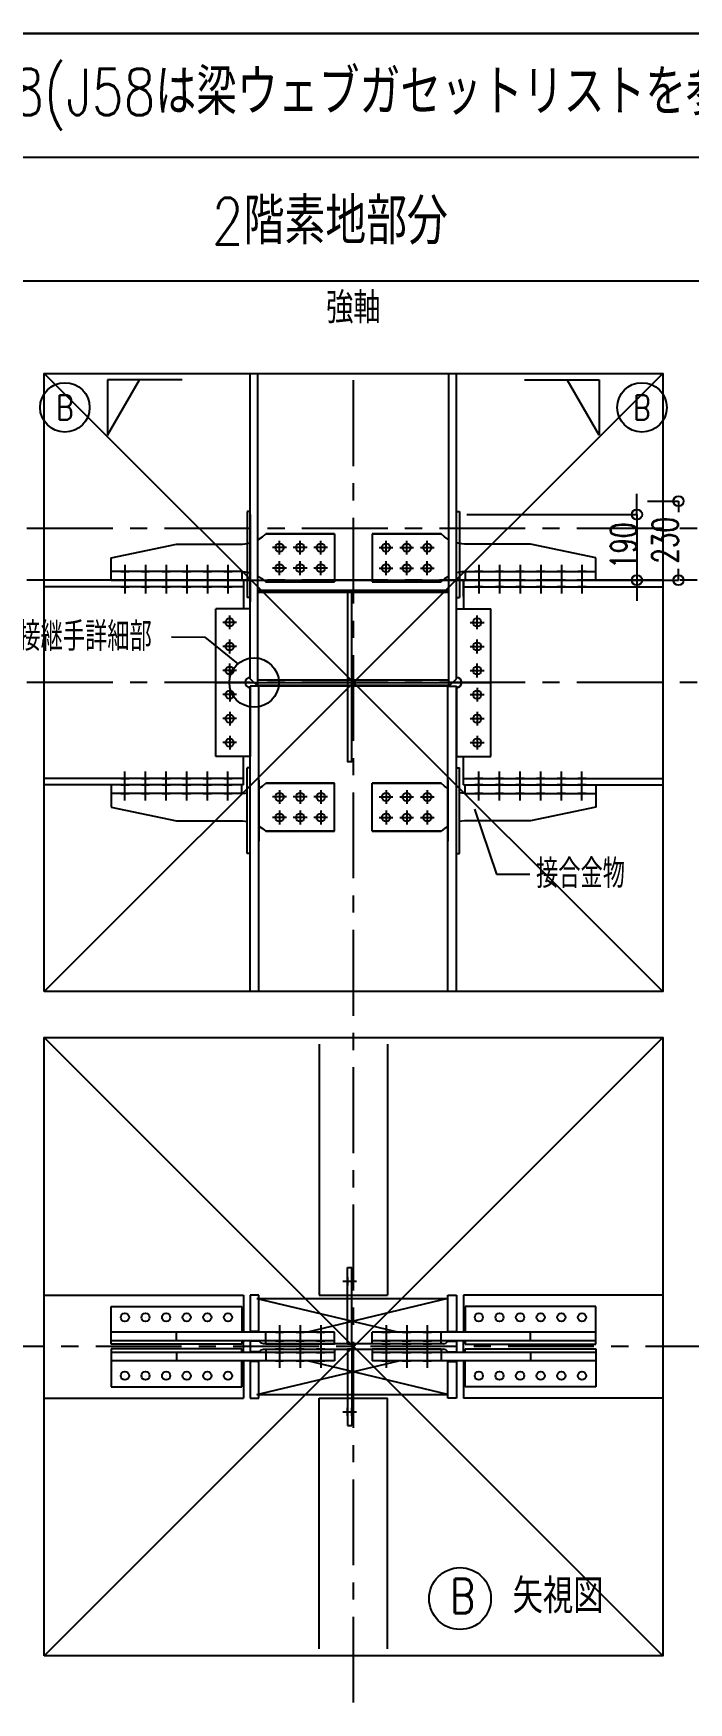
# Model space of a CAD drawing. Extents: x -668440 to 1010955, y -1678500 to 210463.
# Drawn here: x -495598 to -476533, y -763860 to -715260 of the extents above; entities that cross this region are included whole.
import ezdxf
from ezdxf.enums import TextEntityAlignment as Align

# ---------------------------------------------------------------- set-up
doc = ezdxf.new("R2010")
doc.units = 0
doc.header["$MEASUREMENT"] = 0
doc.linetypes.add('CENTER', pattern=[2, 1.25, -0.25, 0.25, -0.25])
doc.layers.get('0').update_dxf_attribs({"color": 3, "linetype": 'CONTINUOUS'})
doc.layers.get('Defpoints').update_dxf_attribs({"color": 251, "linetype": 'CONTINUOUS'})
doc.layers.add('00_ADDL', color=253, linetype='CONTINUOUS', plot=False)
for name, color, linetype in [('00_荒木修正', 4, 'CONTINUOUS'), ('00_詳細', 7, 'CONTINUOUS'), ('_1-1_L-CL', 3, 'CONTINUOUS'), ('_1-3_L-CS', 1, 'CONTINUOUS'), ('_5-6_GS-M', 6, 'CONTINUOUS'), ('BOLT', 4, 'CONTINUOUS'), ('詳細', 7, 'CONTINUOUS')]:
    doc.layers.add(name, color=color, linetype=linetype)
doc.styles.add('S000', font='simplex.shx', dxfattribs={"width": 0.7, "bigfont": 'extfont2.shx'})
doc.styles.add('S020', font='simplex.shx', dxfattribs={"width": 0.8, "height": 100, "bigfont": 'extfont2.shx'})
doc.styles.add('S030', font='simplex.shx', dxfattribs={"width": 0.8, "bigfont": 'extfont2.shx'})
doc.dimstyles.new('S300', dxfattribs={"dimscale": 300, "dimtxt": 2.5, "dimasz": 1, "dimexe": 0, "dimexo": 1, "dimgap": 0.5, "dimtad": 1, "dimdec": 0, "dimzin": 0, "dimdsep": 46, "dimtxsty": 'S000', "dimblk": 'ORIGIN', "dimcen": 1, "dimclrd": 256, "dimclre": 256, "dimclrt": 6, "dimadec": 0, "dimazin": 0, "dimtfac": 1, "dimtdec": 0, "dimtix": 1, "dimtmove": 2, "dimatfit": 3, "dimldrblk": 'OPEN30', "dimfxl": 1, "dimtolj": 1, "dimtzin": 0, "dimlwd": -1, "dimlwe": -1, "dimarcsym": 0})

# ---------------------------------------------------------------- blocks, each defined once
blk = doc.blocks.new('_ORIGIN')
at = {"color": 0, "linetype": 'ByBlock', "lineweight": -2}
blk.add_line((0, 0), (-1, 0), dxfattribs=at)
blk.add_circle((0, 0), 0.5, dxfattribs=at)
blk = doc.blocks.new('*D10591')
at = {"layer": '_1-3_L-CS'}
for p, q in [((-214873.5, -377521.7), (-214873.5, -377491.7)), ((-215368.5, -377551.7), (-214873.5, -377551.7)), ((-214873.5, -377551.7), (-214873.5, -377742.7)), ((-214963.5, -377742.7), (-214873.5, -377742.7)), ((-214873.5, -377772.7), (-214873.5, -377802.7))]:
    blk.add_line(p, q, dxfattribs=at)
at = {"layer": 'Defpoints', "color": 0}
for p in [(-215398.5, -377551.7), (-214993.5, -377742.7), (-214873.5, -377742.7)]:
    blk.add_point(p, dxfattribs=at)
at = {"layer": '_1-3_L-CS', "linetype": 'ByBlock', "xscale": 30, "yscale": 30, "zscale": 30}
for p, rotation in [((-214873.5, -377551.7), 270), ((-214873.5, -377742.7), 90)]:
    blk.add_blockref('_ORIGIN', p, dxfattribs=dict(at, rotation=rotation))
at = {"layer": '_1-3_L-CS', "color": 6, "insert": (-214912.6, -377642.5), "char_height": 75, "attachment_point": 5, "rotation": 90, "style": 'S000'}
blk.add_mtext('\\A1;190', dxfattribs=at)
blk = doc.blocks.new('_Open30')
at = {"color": 0, "linetype": 'ByBlock', "lineweight": -2}
for p, q in [((-1, 0.27), (0, 0)), ((0, 0), (-1, -0.27)), ((0, 0), (-1, 0))]:
    blk.add_line(p, q, dxfattribs=at)
blk = doc.blocks.new('*D10592')
at = {"layer": '_1-3_L-CS'}
for p, q in [((-214842.7, -377512.7), (-214752.7, -377512.7)), ((-214752.7, -377542.7), (-214752.7, -377544.3)), ((-214752.7, -377712.7), (-214752.7, -377709.3)), ((-214842.7, -377742.7), (-214752.7, -377742.7))]:
    blk.add_line(p, q, dxfattribs=at)
at = {"layer": 'Defpoints', "color": 0}
for p in [(-214872.7, -377512.7), (-214872.7, -377742.7), (-214752.7, -377742.7)]:
    blk.add_point(p, dxfattribs=at)
at = {"layer": '_1-3_L-CS', "linetype": 'ByBlock', "xscale": 30, "yscale": 30, "zscale": 30}
for p, rotation in [((-214752.7, -377512.7), 90), ((-214752.7, -377742.7), 270)]:
    blk.add_blockref('_ORIGIN', p, dxfattribs=dict(at, rotation=rotation))
at = {"layer": '_1-3_L-CS', "color": 6, "insert": (-214791.4, -377626.8), "char_height": 75, "attachment_point": 5, "rotation": 90, "style": 'S000'}
blk.add_mtext('\\A1;230', dxfattribs=at)
blk = doc.blocks.new('剛接合部C1Y')
blk.add_line((-212655.39301, -376150.73644), (-218741.54476, -376150.73644))
at = {"layer": '00_ADDL'}
for p, q in [((-216598.46888, -377140.73644), (-214798.46888, -378940.73644)), ((-214798.46888, -377140.73644), (-216598.46888, -378940.73644)), ((-216098.46888, -378040.73644), (-215298.46888, -378040.73644)), ((-216598.46888, -379074.06977), (-214798.46888, -380874.06977)), ((-214798.46888, -379074.06977), (-216598.46888, -380874.06977)), ((-216598.46888, -379074.06986), (-214798.46888, -380874.06986)), ((-214798.46888, -379074.06986), (-216598.46888, -380874.06986))]:
    blk.add_line(p, q, dxfattribs=at)
for points in [[(-216598.46888, -378940.73644), (-216598.46888, -377140.73644), (-214798.46888, -377140.73644), (-214798.46888, -378940.73644)], [(-216598.46888, -380874.06977), (-216598.46888, -379074.06977), (-214798.46888, -379074.06977), (-214798.46888, -380874.06977)], [(-216598.46888, -380874.06986), (-216598.46888, -379074.06986), (-214798.46888, -379074.06986), (-214798.46888, -380874.06986)]]:
    blk.add_lwpolyline(points, close=True, dxfattribs=at)
at = {"layer": '00_荒木修正'}
for p, q in [((-215978.46888, -378049.73644), (-215998.46888, -378029.73644)), ((-215973.46888, -378051.73644), (-215998.46888, -378051.73644)), ((-215978.46888, -378049.73644), (-215976.46888, -378049.73644)), ((-215420.46888, -378033.73644), (-215976.46888, -378033.73644)), ((-215420.46888, -378049.73644), (-215976.46888, -378049.73644)), ((-215423.46888, -378051.73644), (-215973.46888, -378051.73644)), ((-215423.46888, -378051.73644), (-215398.46888, -378051.73644)), ((-215418.46888, -378049.73644), (-215420.46888, -378049.73644)), ((-215418.46888, -378049.73644), (-215398.46888, -378029.73644))]:
    blk.add_line(p, q, dxfattribs=at)
for centre, start, end in [((-215998.46888, -378040.73644), 90, 270), ((-215398.46888, -378040.73644), 270, 90)]:
    blk.add_arc(centre, 15, start, end, dxfattribs=at)
at = {"layer": '00_詳細'}
for p, q in [((-216098.46888, -378255.73644), (-216098.46888, -377825.73644)), ((-215998.46888, -377825.73644), (-216098.46888, -377825.73644)), ((-215398.46888, -377825.73644), (-215298.46888, -377825.73644)), ((-215298.46888, -378255.73644), (-215298.46888, -377825.73644)), ((-215998.46888, -378051.73644), (-215998.46888, -378255.73644)), ((-215398.46888, -378051.73644), (-215398.46888, -378255.73644)), ((-215998.46888, -378255.73644), (-216098.46888, -378255.73644)), ((-215398.46888, -378255.73644), (-215298.46888, -378255.73644))]:
    blk.add_line(p, q, dxfattribs=at)
for centre in [(-216058.46888, -377865.73644), (-215338.46888, -377865.73644), (-216058.46888, -377935.73644), (-215338.46888, -377935.73644), (-216058.46888, -378005.73644), (-215338.46888, -378005.73644), (-216058.46888, -378075.73644), (-215338.46888, -378075.73644), (-216058.46888, -378145.73644), (-215338.46888, -378145.73644), (-216058.46888, -378215.73644), (-215338.46888, -378215.73644)]:
    blk.add_circle(centre, 12, dxfattribs=at)
at = {"layer": '_1-1_L-CL'}
for p, q in [((-218741.54476, -376510.73644), (-212655.39301, -376510.73644)), ((-218741.54476, -376870.73644), (-212655.39301, -376870.73644)), ((-215893.46888, -377647.73644, -20), (-215933.46888, -377647.73644, -20)), ((-215913.46888, -377667.73644, -20), (-215913.46888, -377627.73644, -20)), ((-215913.46888, -377647.73644, 20), (-215913.46888, -377647.73644, -60)), ((-215833.46888, -377647.73644, -20), (-215873.46888, -377647.73644, -20)), ((-215853.46888, -377667.73644, -20), (-215853.46888, -377627.73644, -20)), ((-215853.46888, -377647.73644, 20), (-215853.46888, -377647.73644, -60)), ((-215773.46888, -377647.73644, -20), (-215813.46888, -377647.73644, -20)), ((-215793.46888, -377667.73644, -20), (-215793.46888, -377627.73644, -20)), ((-215793.46888, -377647.73644, 20), (-215793.46888, -377647.73644, -60)), ((-215623.46888, -377647.73644, -20), (-215583.46888, -377647.73644, -20)), ((-215603.46888, -377667.73644, -20), (-215603.46888, -377627.73644, -20)), ((-215603.46888, -377647.73644, 20), (-215603.46888, -377647.73644, -60)), ((-215563.46888, -377647.73644, -20), (-215523.46888, -377647.73644, -20)), ((-215543.46888, -377667.73644, -20), (-215543.46888, -377627.73644, -20)), ((-215543.46888, -377647.73644, 20), (-215543.46888, -377647.73644, -60)), ((-215503.46888, -377647.73644, -20), (-215463.46888, -377647.73644, -20)), ((-215483.46888, -377667.73644, -20), (-215483.46888, -377627.73644, -20)), ((-215483.46888, -377647.73644, 20), (-215483.46888, -377647.73644, -60)), ((-216363.46888, -377697.73644), (-216363.46888, -377781.73644)), ((-216303.46888, -377697.73644), (-216303.46888, -377781.73644)), ((-216243.46888, -377697.73644), (-216243.46888, -377781.73644)), ((-216183.46888, -377697.73644), (-216183.46888, -377781.73644)), ((-216123.46888, -377697.73644), (-216123.46888, -377781.73644)), ((-216063.46888, -377697.73644), (-216063.46888, -377781.73644)), ((-215893.46888, -377707.73644, -20), (-215933.46888, -377707.73644, -20)), ((-215913.46888, -377727.73644, -20), (-215913.46888, -377687.73644, -20)), ((-215913.46888, -377707.73644, 20), (-215913.46888, -377707.73644, -60)), ((-215833.46888, -377707.73644, -20), (-215873.46888, -377707.73644, -20)), ((-215853.46888, -377727.73644, -20), (-215853.46888, -377687.73644, -20)), ((-215853.46888, -377707.73644, 20), (-215853.46888, -377707.73644, -60)), ((-215773.46888, -377707.73644, -20), (-215813.46888, -377707.73644, -20)), ((-215793.46888, -377727.73644, -20), (-215793.46888, -377687.73644, -20)), ((-215793.46888, -377707.73644, 20), (-215793.46888, -377707.73644, -60)), ((-215623.46888, -377707.73644, -20), (-215583.46888, -377707.73644, -20)), ((-215603.46888, -377727.73644, -20), (-215603.46888, -377687.73644, -20)), ((-215603.46888, -377707.73644, 20), (-215603.46888, -377707.73644, -60)), ((-215563.46888, -377707.73644, -20), (-215523.46888, -377707.73644, -20)), ((-215543.46888, -377727.73644, -20), (-215543.46888, -377687.73644, -20)), ((-215543.46888, -377707.73644, 20), (-215543.46888, -377707.73644, -60)), ((-215503.46888, -377707.73644, -20), (-215463.46888, -377707.73644, -20)), ((-215483.46888, -377727.73644, -20), (-215483.46888, -377687.73644, -20)), ((-215483.46888, -377707.73644, 20), (-215483.46888, -377707.73644, -60)), ((-215333.46888, -377697.73644), (-215333.46888, -377781.73644)), ((-215273.46888, -377697.73644), (-215273.46888, -377781.73644)), ((-215213.46888, -377697.73644), (-215213.46888, -377781.73644)), ((-215153.46888, -377697.73644), (-215153.46888, -377781.73644)), ((-215093.46888, -377697.73644), (-215093.46888, -377781.73644)), ((-215033.46888, -377697.73644), (-215033.46888, -377781.73644)), ((-216363.46888, -378383.73644), (-216363.46888, -378299.73644)), ((-216303.46888, -378383.73644), (-216303.46888, -378299.73644)), ((-216243.46888, -378383.73644), (-216243.46888, -378299.73644)), ((-216183.46888, -378383.73644), (-216183.46888, -378299.73644)), ((-216123.46888, -378383.73644), (-216123.46888, -378299.73644)), ((-216063.46888, -378383.73644), (-216063.46888, -378299.73644)), ((-215333.46888, -378383.73644), (-215333.46888, -378299.73644)), ((-215273.46888, -378383.73644), (-215273.46888, -378299.73644)), ((-215213.46888, -378383.73644), (-215213.46888, -378299.73644)), ((-215153.46888, -378383.73644), (-215153.46888, -378299.73644)), ((-215093.46888, -378383.73644), (-215093.46888, -378299.73644)), ((-215033.46888, -378383.73644), (-215033.46888, -378299.73644)), ((-215893.46888, -378373.73644, -20), (-215933.46888, -378373.73644, -20)), ((-215913.46888, -378353.73644, -20), (-215913.46888, -378393.73644, -20)), ((-215913.46888, -378373.73644, 20), (-215913.46888, -378373.73644, -60)), ((-215833.46888, -378373.73644, -20), (-215873.46888, -378373.73644, -20)), ((-215853.46888, -378353.73644, -20), (-215853.46888, -378393.73644, -20)), ((-215853.46888, -378373.73644, 20), (-215853.46888, -378373.73644, -60)), ((-215773.46888, -378373.73644, -20), (-215813.46888, -378373.73644, -20)), ((-215793.46888, -378353.73644, -20), (-215793.46888, -378393.73644, -20)), ((-215793.46888, -378373.73644, 20), (-215793.46888, -378373.73644, -60)), ((-215623.46888, -378373.73644, -20), (-215583.46888, -378373.73644, -20)), ((-215603.46888, -378353.73644, -20), (-215603.46888, -378393.73644, -20)), ((-215603.46888, -378373.73644, 20), (-215603.46888, -378373.73644, -60)), ((-215563.46888, -378373.73644, -20), (-215523.46888, -378373.73644, -20)), ((-215543.46888, -378353.73644, -20), (-215543.46888, -378393.73644, -20)), ((-215543.46888, -378373.73644, 20), (-215543.46888, -378373.73644, -60)), ((-215503.46888, -378373.73644, -20), (-215463.46888, -378373.73644, -20)), ((-215483.46888, -378353.73644, -20), (-215483.46888, -378393.73644, -20)), ((-215483.46888, -378373.73644, 20), (-215483.46888, -378373.73644, -60)), ((-215893.46888, -378433.73644, -20), (-215933.46888, -378433.73644, -20)), ((-215913.46888, -378413.73644, -20), (-215913.46888, -378453.73644, -20)), ((-215913.46888, -378433.73644, 20), (-215913.46888, -378433.73644, -60)), ((-215833.46888, -378433.73644, -20), (-215873.46888, -378433.73644, -20)), ((-215853.46888, -378413.73644, -20), (-215853.46888, -378453.73644, -20)), ((-215853.46888, -378433.73644, 20), (-215853.46888, -378433.73644, -60)), ((-215773.46888, -378433.73644, -20), (-215813.46888, -378433.73644, -20)), ((-215793.46888, -378413.73644, -20), (-215793.46888, -378453.73644, -20)), ((-215793.46888, -378433.73644, 20), (-215793.46888, -378433.73644, -60)), ((-215623.46888, -378433.73644, -20), (-215583.46888, -378433.73644, -20)), ((-215603.46888, -378413.73644, -20), (-215603.46888, -378453.73644, -20)), ((-215603.46888, -378433.73644, 20), (-215603.46888, -378433.73644, -60)), ((-215563.46888, -378433.73644, -20), (-215523.46888, -378433.73644, -20)), ((-215543.46888, -378413.73644, -20), (-215543.46888, -378453.73644, -20)), ((-215543.46888, -378433.73644, 20), (-215543.46888, -378433.73644, -60)), ((-215503.46888, -378433.73644, -20), (-215463.46888, -378433.73644, -20)), ((-215483.46888, -378413.73644, -20), (-215483.46888, -378453.73644, -20)), ((-215483.46888, -378433.73644, 20), (-215483.46888, -378433.73644, -60)), ((-215729.46888, -379784.06977, -40), (-215689.46888, -379784.06977, -40)), ((-216363.46888, -379889.06977, -20), (-216363.46888, -379889.06977, 20)), ((-216303.46888, -379889.06977, -20), (-216303.46888, -379889.06977, 20)), ((-216243.46888, -379889.06977, -20), (-216243.46888, -379889.06977, 20)), ((-216183.46888, -379889.06977, -20), (-216183.46888, -379889.06977, 20)), ((-216123.46888, -379889.06977, -20), (-216123.46888, -379889.06977, 20)), ((-216063.46888, -379889.06977, -20), (-216063.46888, -379889.06977, 20)), ((-215333.46888, -379889.06977, -20), (-215333.46888, -379889.06977, 20)), ((-215273.46888, -379889.06977, -20), (-215273.46888, -379889.06977, 20)), ((-215213.46888, -379889.06977, -20), (-215213.46888, -379889.06977, 20)), ((-215153.46888, -379889.06977, -20), (-215153.46888, -379889.06977, 20)), ((-215093.46888, -379889.06977, -20), (-215093.46888, -379889.06977, 20)), ((-215033.46888, -379889.06977, -20), (-215033.46888, -379889.06977, 20)), ((-215913.46888, -379912.06977), (-215913.46888, -380036.06977)), ((-215853.46888, -379912.06977), (-215853.46888, -380036.06977)), ((-215793.46888, -379912.06977), (-215793.46888, -380036.06977)), ((-215603.46888, -379912.06977), (-215603.46888, -380036.06977)), ((-215543.46888, -379912.06977), (-215543.46888, -380036.06977)), ((-215483.46888, -379912.06977), (-215483.46888, -380036.06977)), ((-216363.46888, -380059.06977, -20), (-216363.46888, -380059.06977, 20)), ((-216303.46888, -380059.06977, -20), (-216303.46888, -380059.06977, 20)), ((-216243.46888, -380059.06977, -20), (-216243.46888, -380059.06977, 20)), ((-216183.46888, -380059.06977, -20), (-216183.46888, -380059.06977, 20)), ((-216123.46888, -380059.06977, -20), (-216123.46888, -380059.06977, 20)), ((-216063.46888, -380059.06977, -20), (-216063.46888, -380059.06977, 20)), ((-215333.46888, -380059.06977, -20), (-215333.46888, -380059.06977, 20)), ((-215273.46888, -380059.06977, -20), (-215273.46888, -380059.06977, 20)), ((-215213.46888, -380059.06977, -20), (-215213.46888, -380059.06977, 20)), ((-215153.46888, -380059.06977, -20), (-215153.46888, -380059.06977, 20)), ((-215093.46888, -380059.06977, -20), (-215093.46888, -380059.06977, 20)), ((-215033.46888, -380059.06977, -20), (-215033.46888, -380059.06977, 20)), ((-215729.46888, -380164.06977, -40), (-215689.46888, -380164.06977, -40))]:
    blk.add_line(p, q, dxfattribs=at)
at = {"layer": '_1-1_L-CL', "linetype": 'CENTER', "ltscale": 200}
for p, q in [((-215698.46888, -381010.73644), (-215698.46888, -377140.73644)), ((-212798.46888, -377592.73644), (-218598.46888, -377592.73644)), ((-212798.46888, -377742.73644), (-218598.46888, -377742.73644)), ((-212798.46888, -378040.73644), (-218598.46888, -378040.73644)), ((-214598.46888, -379974.06977), (-218598.46888, -379974.06977))]:
    blk.add_line(p, q, dxfattribs=at)
at = {"layer": '_1-1_L-CL', "ltscale": 0.5}
for p, q in [((-215715.46888, -379744.06977), (-215703.46888, -379744.06977)), ((-215715.46888, -379966.06977), (-215715.46888, -379744.06977)), ((-215703.46888, -379966.06977), (-215703.46888, -379744.06977)), ((-215703.46888, -379807.92609), (-215703.46888, -379800.24225)), ((-215715.46888, -379982.06977), (-215715.46888, -380204.06977)), ((-215703.46888, -379982.06977), (-215703.46888, -380204.06977)), ((-215703.46888, -380140.21345), (-215703.46888, -380147.89729)), ((-215715.46888, -380204.06977), (-215703.46888, -380204.06977))]:
    blk.add_line(p, q, dxfattribs=at)
at = {"layer": '_1-1_L-CL', "ltscale": 0.2, "transparency": 33554661}
for p, q in [((-215979.46888, -379834.06977), (-215566.05194, -379932.06977)), ((-215423.46888, -379834.06977), (-215832.37171, -379932.06977)), ((-215979.46888, -380114.06977), (-215566.05194, -380016.06977)), ((-215423.46888, -380114.06977), (-215832.37171, -380016.06977))]:
    blk.add_line(p, q, dxfattribs=at)
at = {"layer": '_1-1_L-CL', "linetype": 'Continuous', "ltscale": 0.5}
for p, q in [((-215715.46888, -379966.07088), (-215703.46888, -379966.07088)), ((-215703.46888, -379982.06924), (-215715.46888, -379982.06924))]:
    blk.add_line(p, q, dxfattribs=at)
at = {"layer": '_1-1_L-CL', "ltscale": 0.5, "extrusion": (1, -1.96005e-15, 0)}
for centre in [(-379784.06977, 0, -215715.46888), (-379784.06977, 0, -215703.46888)]:
    blk.add_circle(centre, 12, dxfattribs=at)
at = {"layer": '_1-1_L-CL', "ltscale": 0.5, "extrusion": (1, 1.96005e-15, 0)}
for centre in [(-380164.06977, 0, -215715.46888), (-380164.06977, 0, -215703.46888)]:
    blk.add_circle(centre, 12, dxfattribs=at)
at = {"layer": '_1-3_L-CS'}
for p, q in [((-216196.65034, -377159.16955), (-216413.7855, -377159.16955)), ((-216413.7855, -377159.16955), (-216413.7855, -377320.23932)), ((-216413.7855, -377320.23932), (-216320.79182, -377159.16955)), ((-215200.28742, -377159.16955), (-214983.15227, -377159.16955)), ((-214983.15227, -377320.23932), (-215076.14594, -377159.16955)), ((-214983.15227, -377159.16955), (-214983.15227, -377320.23932)), ((-216228.185, -377907.96803), (-216130.89213, -377908.27368)), ((-216130.89213, -377908.27368), (-216034.80894, -377986.48776)), ((-215346.17677, -378409.64522), (-215282.38927, -378598.39408)), ((-215282.38927, -378598.39408), (-215185.0964, -378598.69973))]:
    blk.add_line(p, q, dxfattribs=at)
at = {"layer": '_1-3_L-CS', "ltscale": 10}
for centre, radius in [((-216538.02628, -377239.70444), 72), ((-214858.91149, -377239.70444), 72), ((-215987.46888, -378040.73644), 72), ((-215388.17729, -380707.71531), 90)]:
    blk.add_circle(centre, radius, dxfattribs=at)
at = {"layer": '_5-6_GS-M'}
for p, q in [((-215423.46888, -377772.73644), (-215973.46888, -377772.73644)), ((-215423.46888, -377778.73644), (-215973.46888, -377778.73644))]:
    blk.add_line(p, q, dxfattribs=at)
at = {"layer": '_5-6_GS-M', "transparency": 33554661}
blk.add_lwpolyline([(-215715.46888, -377778.73644), (-215715.46888, -378270.73644), (-215703.46888, -378270.73644), (-215703.46888, -377778.73644)], dxfattribs=at)
at = {"layer": 'BOLT'}
for p, q in [((-216058.46888, -377885.73644, -20), (-216058.46888, -377845.73644, -20)), ((-215338.46888, -377885.73644, -20), (-215338.46888, -377845.73644, -20)), ((-216038.46888, -377865.73644, -20), (-216078.46888, -377865.73644, -20)), ((-216058.46888, -377865.73644, 20), (-216058.46888, -377865.73644, -60)), ((-215358.46888, -377865.73644, -20), (-215318.46888, -377865.73644, -20)), ((-215338.46888, -377865.73644, 20), (-215338.46888, -377865.73644, -60)), ((-216038.46888, -377935.73644, -20), (-216078.46888, -377935.73644, -20)), ((-216058.46888, -377955.73644, -20), (-216058.46888, -377915.73644, -20)), ((-216058.46888, -377935.73644, 20), (-216058.46888, -377935.73644, -60)), ((-215358.46888, -377935.73644, -20), (-215318.46888, -377935.73644, -20)), ((-215338.46888, -377955.73644, -20), (-215338.46888, -377915.73644, -20)), ((-215338.46888, -377935.73644, 20), (-215338.46888, -377935.73644, -60)), ((-216038.46888, -378005.73644), (-216078.46888, -378005.73644)), ((-216058.46888, -378025.73644), (-216058.46888, -377985.73644)), ((-216058.46888, -378005.73644, 40), (-216058.46888, -378005.73644, -40)), ((-215358.46888, -378005.73644), (-215318.46888, -378005.73644)), ((-215338.46888, -378025.73644), (-215338.46888, -377985.73644)), ((-215338.46888, -378005.73644, 40), (-215338.46888, -378005.73644, -40)), ((-216058.46888, -378055.73644), (-216058.46888, -378095.73644)), ((-215338.46888, -378055.73644), (-215338.46888, -378095.73644)), ((-216038.46888, -378075.73644), (-216078.46888, -378075.73644)), ((-216058.46888, -378075.73644, 40), (-216058.46888, -378075.73644, -40)), ((-215358.46888, -378075.73644), (-215318.46888, -378075.73644)), ((-215338.46888, -378075.73644, 40), (-215338.46888, -378075.73644, -40)), ((-216038.46888, -378145.73644, -20), (-216078.46888, -378145.73644, -20)), ((-216058.46888, -378125.73644, -20), (-216058.46888, -378165.73644, -20)), ((-216058.46888, -378145.73644, 20), (-216058.46888, -378145.73644, -60)), ((-215358.46888, -378145.73644, -20), (-215318.46888, -378145.73644, -20)), ((-215338.46888, -378125.73644, -20), (-215338.46888, -378165.73644, -20)), ((-215338.46888, -378145.73644, 20), (-215338.46888, -378145.73644, -60)), ((-216058.46888, -378195.73644, -20), (-216058.46888, -378235.73644, -20)), ((-215338.46888, -378195.73644, -20), (-215338.46888, -378235.73644, -20)), ((-216038.46888, -378215.73644, -20), (-216078.46888, -378215.73644, -20)), ((-216058.46888, -378215.73644, 20), (-216058.46888, -378215.73644, -60)), ((-215358.46888, -378215.73644, -20), (-215318.46888, -378215.73644, -20)), ((-215338.46888, -378215.73644, 20), (-215338.46888, -378215.73644, -60))]:
    blk.add_line(p, q, dxfattribs=at)
at = {"layer": 'Defpoints'}
blk.add_line((-233913.84825, -376150.73644), (-194214.20716, -376150.73644), dxfattribs=at)
at = {"layer": '詳細'}
for p, q in [((-215998.46888, -378029.73644), (-215998.46888, -377140.73644)), ((-215976.46888, -378049.73644), (-215976.46888, -377140.73644)), ((-215420.46888, -378049.73644), (-215420.46888, -377140.73644)), ((-215398.46888, -378029.73644), (-215398.46888, -377140.73644)), ((-215998.46888, -377542.73644), (-216007.46888, -377542.73644)), ((-216007.46888, -377542.73644), (-216007.46888, -377792.73644)), ((-215998.46888, -377551.73644), (-215998.46888, -377805.73644)), ((-215398.46888, -377542.73644), (-215389.46888, -377542.73644)), ((-215398.46888, -377717.73644), (-215398.46888, -377551.73644)), ((-215389.46888, -377542.73644), (-215389.46888, -377792.73644)), ((-215976.46888, -377624.80851), (-215963.46888, -377616.16978)), ((-215963.46888, -377616.16978), (-215953.46888, -377607.73644)), ((-215953.46888, -377607.73644), (-215753.46888, -377607.73644)), ((-215753.46888, -377607.73644), (-215953.46888, -377607.73644)), ((-215753.46888, -377607.73644), (-215753.46888, -377747.73644)), ((-215443.46888, -377607.73644), (-215643.46888, -377607.73644)), ((-215643.46888, -377607.73644), (-215643.46888, -377747.73644)), ((-215643.46888, -377607.73644), (-215443.46888, -377607.73644)), ((-215433.46888, -377616.16978), (-215443.46888, -377607.73644)), ((-215420.46888, -377624.80851), (-215433.46888, -377616.16978)), ((-216403.46888, -377677.73644), (-216213.46888, -377637.73644)), ((-216213.46888, -377637.73644), (-216021.46888, -377637.73644)), ((-216021.46888, -377637.73644), (-216013.46888, -377636.87344)), ((-216013.46888, -377636.87344), (-215998.46888, -377633.9832)), ((-215383.46888, -377636.87344), (-215398.46888, -377633.9832)), ((-215375.46888, -377637.73644), (-215383.46888, -377636.87344)), ((-215183.46888, -377637.73644), (-215375.46888, -377637.73644)), ((-214993.46888, -377677.73644), (-215183.46888, -377637.73644)), ((-216403.46888, -377742.73644), (-216403.46888, -377677.73644)), ((-216021.46888, -377717.73644), (-216403.46888, -377717.73644)), ((-216023.46888, -377717.73644), (-216023.46888, -377742.73644)), ((-216021.46888, -377717.73644), (-216013.46888, -377718.59944)), ((-216013.46888, -377718.59944), (-215998.46888, -377721.48967)), ((-215383.46888, -377718.59944), (-215398.46888, -377721.48967)), ((-215375.46888, -377717.73644), (-215383.46888, -377718.59944)), ((-215375.46888, -377717.73644), (-214993.46888, -377717.73644)), ((-215373.46888, -377717.73644), (-215373.46888, -377742.73644)), ((-214993.46888, -377742.73644), (-214993.46888, -377677.73644)), ((-216018.46888, -377742.73644), (-216598.46888, -377742.73644)), ((-216018.46888, -377761.73644), (-216598.46888, -377761.73644)), ((-216403.46888, -377742.73644), (-214993.46888, -377742.73644)), ((-216023.46888, -377742.73644), (-216403.46888, -377742.73644)), ((-216018.46888, -377742.73644), (-216018.46888, -377825.73644)), ((-215998.46888, -377742.73644), (-215398.46888, -377742.73644)), ((-215976.46888, -377730.66436), (-215963.46888, -377739.30309)), ((-215963.46888, -377739.30309), (-215953.46888, -377747.73644)), ((-215753.46888, -377747.73644), (-215953.46888, -377747.73644)), ((-215953.46888, -377747.73644), (-215753.46888, -377747.73644)), ((-215443.46888, -377747.73644), (-215643.46888, -377747.73644)), ((-215643.46888, -377747.73644), (-215443.46888, -377747.73644)), ((-215433.46888, -377739.30309), (-215443.46888, -377747.73644)), ((-215420.46888, -377730.66436), (-215433.46888, -377739.30309)), ((-215378.46888, -377742.73644), (-214798.46888, -377742.73644)), ((-215378.46888, -377790.73644), (-215378.46888, -377742.73644)), ((-215378.46888, -377742.73644), (-215378.46888, -377825.73644)), ((-215378.46888, -377761.73644), (-214798.46888, -377761.73644)), ((-215373.46888, -377742.73644), (-214993.46888, -377742.73644)), ((-215998.46888, -377792.73644), (-216007.46888, -377792.73644)), ((-215398.46888, -377792.73644), (-215389.46888, -377792.73644)), ((-215998.46888, -378940.73644), (-215998.46888, -378051.73644)), ((-215973.46888, -378940.73644), (-215973.46888, -378051.73644)), ((-215423.46888, -378940.73644), (-215423.46888, -378051.73644)), ((-215398.46888, -378940.73644), (-215398.46888, -378051.73644)), ((-216018.46888, -378338.73644), (-216018.46888, -378255.73644)), ((-216007.46888, -378538.73644), (-216007.46888, -378288.73644)), ((-215998.46888, -378288.73644), (-216007.46888, -378288.73644)), ((-215998.46888, -378538.73644), (-215998.46888, -378288.73644)), ((-215398.46888, -378538.73644), (-215398.46888, -378288.73644)), ((-215398.46888, -378288.73644), (-215389.46888, -378288.73644)), ((-215389.46888, -378538.73644), (-215389.46888, -378288.73644)), ((-215378.46888, -378338.73644), (-215378.46888, -378255.73644)), ((-216018.46888, -378319.73644), (-216598.46888, -378319.73644)), ((-216018.46888, -378338.73644), (-216598.46888, -378338.73644)), ((-216403.46888, -378338.73644), (-216403.46888, -378403.73644)), ((-216023.46888, -378338.73644), (-216403.46888, -378338.73644)), ((-216023.46888, -378363.73644), (-216023.46888, -378338.73644)), ((-215973.46888, -378324.73644), (-215973.46888, -378502.73644)), ((-215973.46888, -378348.81496), (-215963.46888, -378342.16978)), ((-215963.46888, -378342.16978), (-215953.46888, -378333.73644)), ((-215753.46888, -378333.73644), (-215953.46888, -378333.73644)), ((-215953.46888, -378333.73644), (-215753.46888, -378333.73644)), ((-215753.46888, -378473.73644), (-215753.46888, -378333.73644)), ((-215443.46888, -378333.73644), (-215643.46888, -378333.73644)), ((-215643.46888, -378473.73644), (-215643.46888, -378333.73644)), ((-215643.46888, -378333.73644), (-215443.46888, -378333.73644)), ((-215433.46888, -378342.16978), (-215443.46888, -378333.73644)), ((-215423.46888, -378348.81496), (-215433.46888, -378342.16978)), ((-215423.46888, -378324.73644), (-215423.46888, -378502.73644)), ((-215378.46888, -378319.73644), (-214798.46888, -378319.73644)), ((-215378.46888, -378338.73644), (-214798.46888, -378338.73644)), ((-215373.46888, -378363.73644), (-215373.46888, -378338.73644)), ((-215373.46888, -378338.73644), (-214993.46888, -378338.73644)), ((-214993.46888, -378338.73644), (-214993.46888, -378403.73644)), ((-216021.46888, -378363.73644), (-216403.46888, -378363.73644)), ((-216021.46888, -378363.73644), (-216013.46888, -378362.87344)), ((-216013.46888, -378362.87344), (-216007.46888, -378361.71734)), ((-215383.46888, -378362.87344), (-215389.46888, -378361.71734)), ((-215375.46888, -378363.73644), (-215383.46888, -378362.87344)), ((-215375.46888, -378363.73644), (-214993.46888, -378363.73644)), ((-216403.46888, -378403.73644), (-216213.46888, -378443.73644)), ((-216213.46888, -378443.73644), (-216021.46888, -378443.73644)), ((-216021.46888, -378443.73644), (-216013.46888, -378444.59944)), ((-216013.46888, -378444.59944), (-216007.46888, -378445.75553)), ((-215383.46888, -378444.59944), (-215389.46888, -378445.75553)), ((-215375.46888, -378443.73644), (-215383.46888, -378444.59944)), ((-215183.46888, -378443.73644), (-215375.46888, -378443.73644)), ((-214993.46888, -378403.73644), (-215183.46888, -378443.73644)), ((-215973.46888, -378458.65791), (-215963.46888, -378465.30309)), ((-215963.46888, -378465.30309), (-215953.46888, -378473.73644)), ((-215953.46888, -378473.73644), (-215753.46888, -378473.73644)), ((-215753.46888, -378473.73644), (-215953.46888, -378473.73644)), ((-215443.46888, -378473.73644), (-215643.46888, -378473.73644)), ((-215643.46888, -378473.73644), (-215443.46888, -378473.73644)), ((-215433.46888, -378465.30309), (-215443.46888, -378473.73644)), ((-215423.46888, -378458.65791), (-215433.46888, -378465.30309)), ((-215998.46888, -378538.73644), (-216007.46888, -378538.73644)), ((-215398.46888, -378538.73644), (-215389.46888, -378538.73644)), ((-215797.96888, -379094.06977), (-215797.96888, -379824.06977)), ((-215598.96888, -379094.06977), (-215598.96888, -379824.06977)), ((-216598.46888, -379824.06977), (-216018.46888, -379824.06977)), ((-216403.46888, -379967.06977), (-216403.46888, -379857.06977)), ((-216403.46888, -379857.06977), (-216023.46888, -379857.06977)), ((-216023.46888, -379857.06977), (-216023.46888, -379932.06977)), ((-216018.46888, -379824.06977), (-216018.46888, -379932.06977)), ((-215973.46888, -379824.06977), (-215998.46888, -379824.06977)), ((-215998.46888, -379824.06977), (-215998.46888, -379930.56977)), ((-215979.46888, -379834.06977), (-215423.46888, -379834.06977)), ((-215973.46888, -379930.56977), (-215973.46888, -379824.06977)), ((-215797.96888, -379824.06977), (-215598.96888, -379824.06977)), ((-215423.46888, -379824.06977), (-215398.46888, -379824.06977)), ((-215423.46888, -379930.56977), (-215423.46888, -379824.06977)), ((-215398.46888, -379824.06977), (-215398.46888, -379930.56977)), ((-215378.46888, -379824.06977), (-215378.46888, -379932.06977)), ((-214798.46888, -379824.06977), (-215378.46888, -379824.06977)), ((-214993.46888, -379857.06977), (-215373.46888, -379857.06977)), ((-215373.46888, -379857.06977), (-215373.46888, -379932.06977)), ((-214993.46888, -379967.06977), (-214993.46888, -379857.06977)), ((-215753.46888, -379932.06977), (-216403.46888, -379932.06977)), ((-216213.46888, -379957.06977), (-216213.46888, -379932.06977)), ((-215973.46888, -379930.56977), (-215998.46888, -379930.56977)), ((-215973.46888, -379931.63546), (-215973.46888, -379930.56977)), ((-215953.46888, -379957.06977), (-215953.46888, -379932.06977)), ((-215753.46888, -379957.06977), (-215753.46888, -379932.06977)), ((-215643.46888, -379957.06977), (-215643.46888, -379932.06977)), ((-214993.46888, -379932.06977), (-215643.46888, -379932.06977)), ((-215443.46888, -379957.06977), (-215443.46888, -379932.06977)), ((-215423.46888, -379931.63546), (-215423.46888, -379930.56977)), ((-215423.46888, -379930.56977), (-215398.46888, -379930.56977)), ((-215183.46888, -379957.06977), (-215183.46888, -379932.06977)), ((-215753.46888, -379957.06977), (-216403.46888, -379957.06977)), ((-216023.46888, -379967.06977), (-216403.46888, -379967.06977)), ((-216023.46888, -379981.06977), (-216403.46888, -379981.06977)), ((-216403.46888, -379981.06977), (-216403.46888, -380091.06977)), ((-215753.46888, -379991.06977), (-216403.46888, -379991.06977)), ((-216213.46888, -379991.06977), (-216213.46888, -380016.06977)), ((-216023.46888, -379957.06977), (-216023.46888, -379967.06977)), ((-216023.46888, -379991.06977), (-216023.46888, -379981.06977)), ((-216018.46888, -379991.06977), (-216018.46888, -379957.06977)), ((-215971.99516, -379958.56977), (-215998.46888, -379958.56977)), ((-215998.46888, -379958.56977), (-215998.46888, -379989.56977)), ((-215971.99516, -379989.56977), (-215998.46888, -379989.56977)), ((-215971.72721, -379959.56977), (-215971.99516, -379958.56977)), ((-215971.99516, -379989.56977), (-215971.72721, -379988.56977)), ((-215966.96888, -379964.3281), (-215971.72721, -379959.56977)), ((-215971.72721, -379988.56977), (-215966.96888, -379983.81144)), ((-215960.46888, -379966.06977), (-215966.96888, -379964.3281)), ((-215966.96888, -379983.81144), (-215960.46888, -379982.06977)), ((-215436.46888, -379966.06977), (-215960.46888, -379966.06977)), ((-215960.46888, -379982.06977), (-215436.46888, -379982.06977)), ((-215953.46888, -379966.06977), (-215953.46888, -379957.06977)), ((-215953.46888, -379966.06977), (-215753.46888, -379966.06977)), ((-215953.46888, -379982.06977), (-215753.46888, -379982.06977)), ((-215953.46888, -379982.06977), (-215953.46888, -379991.06977)), ((-215953.46888, -379991.06977), (-215953.46888, -380016.06977)), ((-215753.46888, -379966.06977), (-215753.46888, -379957.06977)), ((-215753.46888, -379982.06977), (-215753.46888, -379991.06977)), ((-215753.46888, -379991.06977), (-215753.46888, -380016.06977)), ((-215703.96888, -379982.06927), (-215703.96888, -379982.06866)), ((-215703.46888, -379966.07092), (-215703.46888, -379966.0703)), ((-215693.46888, -379966.07092), (-215693.46888, -379966.0703)), ((-215692.96888, -379982.06927), (-215692.96888, -379982.06866)), ((-214993.46888, -379957.06977), (-215643.46888, -379957.06977)), ((-215643.46888, -379966.06977), (-215643.46888, -379957.06977)), ((-215443.46888, -379966.06977), (-215643.46888, -379966.06977)), ((-215443.46888, -379982.06977), (-215643.46888, -379982.06977)), ((-215643.46888, -379982.06977), (-215643.46888, -379991.06977)), ((-214993.46888, -379991.06977), (-215643.46888, -379991.06977)), ((-215643.46888, -379991.06977), (-215643.46888, -380016.06977)), ((-215443.46888, -379966.06977), (-215443.46888, -379957.06977)), ((-215443.46888, -379982.06977), (-215443.46888, -379991.06977)), ((-215443.46888, -379991.06977), (-215443.46888, -380016.06977)), ((-215436.46888, -379966.06977), (-215429.96888, -379964.3281)), ((-215429.96888, -379983.81144), (-215436.46888, -379982.06977)), ((-215429.96888, -379964.3281), (-215425.21055, -379959.56977)), ((-215425.21055, -379988.56977), (-215429.96888, -379983.81144)), ((-215425.21055, -379959.56977), (-215424.9426, -379958.56977)), ((-215424.9426, -379989.56977), (-215425.21055, -379988.56977)), ((-215424.9426, -379958.56977), (-215398.46888, -379958.56977)), ((-215424.9426, -379989.56977), (-215398.46888, -379989.56977)), ((-215398.46888, -379958.56977), (-215398.46888, -379989.56977)), ((-215378.46888, -379991.06977), (-215378.46888, -379957.06977)), ((-215373.46888, -379957.06977), (-215373.46888, -379967.06977)), ((-215373.46888, -379967.06977), (-214993.46888, -379967.06977)), ((-215373.46888, -379981.06977), (-214993.46888, -379981.06977)), ((-215373.46888, -379991.06977), (-215373.46888, -379981.06977)), ((-215183.46888, -379991.06977), (-215183.46888, -380016.06977)), ((-214993.46888, -379981.06977), (-214993.46888, -380091.06977)), ((-215753.46888, -380016.06977), (-216403.46888, -380016.06977)), ((-216023.46888, -380091.06977), (-216023.46888, -380016.06977)), ((-216018.46888, -380016.06977), (-216018.46888, -380124.06977)), ((-215973.46888, -380017.56977), (-215998.46888, -380017.56977)), ((-215998.46888, -380017.56977), (-215998.46888, -380124.06977)), ((-215973.46888, -380124.06977), (-215973.46888, -380017.56977)), ((-214993.46888, -380016.06977), (-215643.46888, -380016.06977)), ((-215423.46888, -380017.56977), (-215398.46888, -380017.56977)), ((-215423.46888, -380124.06977), (-215423.46888, -380017.56977)), ((-215398.46888, -380017.56977), (-215398.46888, -380124.06977)), ((-215378.46888, -380016.06977), (-215378.46888, -380124.06977)), ((-215373.46888, -380091.06977), (-215373.46888, -380016.06977)), ((-216403.46888, -380091.06977), (-216023.46888, -380091.06977)), ((-214993.46888, -380091.06977), (-215373.46888, -380091.06977)), ((-216598.46888, -380124.06977), (-216018.46888, -380124.06977)), ((-215998.46888, -380124.06977), (-215973.46888, -380124.06977)), ((-215979.46888, -380114.06977), (-215423.46888, -380114.06977)), ((-215797.96888, -380124.06977), (-215598.96888, -380124.06977)), ((-215797.96888, -380854.06977), (-215797.96888, -380124.06977)), ((-215598.96888, -380854.06977), (-215598.96888, -380124.06977)), ((-215398.46888, -380124.06977), (-215423.46888, -380124.06977)), ((-214798.46888, -380124.06977), (-215378.46888, -380124.06977))]:
    blk.add_line(p, q, dxfattribs=at)
for centre in [(-215913.46888, -377647.73644), (-215853.46888, -377647.73644), (-215793.46888, -377647.73644), (-215603.46888, -377647.73644), (-215543.46888, -377647.73644), (-215483.46888, -377647.73644), (-215913.46888, -377707.73644), (-215853.46888, -377707.73644), (-215793.46888, -377707.73644), (-215603.46888, -377707.73644), (-215543.46888, -377707.73644), (-215483.46888, -377707.73644), (-215913.46888, -378373.73644), (-215853.46888, -378373.73644), (-215793.46888, -378373.73644), (-215603.46888, -378373.73644), (-215543.46888, -378373.73644), (-215483.46888, -378373.73644), (-215913.46888, -378433.73644), (-215853.46888, -378433.73644), (-215793.46888, -378433.73644), (-215603.46888, -378433.73644), (-215543.46888, -378433.73644), (-215483.46888, -378433.73644), (-216363.46888, -379889.06977), (-216303.46888, -379889.06977), (-216243.46888, -379889.06977), (-216183.46888, -379889.06977), (-216123.46888, -379889.06977), (-216063.46888, -379889.06977), (-215333.46888, -379889.06977), (-215273.46888, -379889.06977), (-215213.46888, -379889.06977), (-215153.46888, -379889.06977), (-215093.46888, -379889.06977), (-215033.46888, -379889.06977), (-216363.46888, -380059.06977), (-216303.46888, -380059.06977), (-216243.46888, -380059.06977), (-216183.46888, -380059.06977), (-216123.46888, -380059.06977), (-216063.46888, -380059.06977), (-215333.46888, -380059.06977), (-215273.46888, -380059.06977), (-215213.46888, -380059.06977), (-215153.46888, -380059.06977), (-215093.46888, -380059.06977), (-215033.46888, -380059.06977)]:
    blk.add_circle(centre, 12, dxfattribs=at)
at = {"layer": '詳細', "extrusion": (0, -1, 6.12323e-17)}
for centre in [(-216363.46888, 0, 377717.73644), (-216303.46888, 0, 377717.73644), (-216243.46888, 0, 377717.73644), (-216183.46888, 0, 377717.73644), (-216123.46888, 0, 377717.73644), (-216063.46888, 0, 377717.73644), (-215333.46888, 0, 377717.73644), (-215273.46888, 0, 377717.73644), (-215213.46888, 0, 377717.73644), (-215153.46888, 0, 377717.73644), (-215093.46888, 0, 377717.73644), (-215033.46888, 0, 377717.73644), (-216363.46888, 0, 377742.73644), (-216363.46888, 0, 377761.73644), (-216303.46888, 0, 377742.73644), (-216303.46888, 0, 377761.73644), (-216243.46888, 0, 377742.73644), (-216243.46888, 0, 377761.73644), (-216183.46888, 0, 377742.73644), (-216183.46888, 0, 377761.73644), (-216123.46888, 0, 377742.73644), (-216123.46888, 0, 377761.73644), (-216063.46888, 0, 377742.73644), (-216063.46888, 0, 377761.73644), (-215333.46888, 0, 377742.73644), (-215333.46888, 0, 377761.73644), (-215273.46888, 0, 377742.73644), (-215273.46888, 0, 377761.73644), (-215213.46888, 0, 377742.73644), (-215213.46888, 0, 377761.73644), (-215153.46888, 0, 377742.73644), (-215153.46888, 0, 377761.73644), (-215093.46888, 0, 377742.73644), (-215093.46888, 0, 377761.73644), (-215033.46888, 0, 377742.73644), (-215033.46888, 0, 377761.73644)]:
    blk.add_circle(centre, 12, dxfattribs=at)
at = {"layer": '詳細', "extrusion": (0, 1, 6.12323e-17)}
for centre in [(216363.46888, 0, -378319.73644), (216363.46888, 0, -378338.73644), (216303.46888, 0, -378319.73644), (216303.46888, 0, -378338.73644), (216243.46888, 0, -378319.73644), (216243.46888, 0, -378338.73644), (216183.46888, 0, -378319.73644), (216183.46888, 0, -378338.73644), (216123.46888, 0, -378319.73644), (216123.46888, 0, -378338.73644), (216063.46888, 0, -378319.73644), (216063.46888, 0, -378338.73644), (215333.46888, 0, -378319.73644), (215333.46888, 0, -378338.73644), (215273.46888, 0, -378319.73644), (215273.46888, 0, -378338.73644), (215213.46888, 0, -378319.73644), (215213.46888, 0, -378338.73644), (215153.46888, 0, -378319.73644), (215153.46888, 0, -378338.73644), (215093.46888, 0, -378319.73644), (215093.46888, 0, -378338.73644), (215033.46888, 0, -378319.73644), (215033.46888, 0, -378338.73644), (216363.46888, 0, -378363.73644), (216303.46888, 0, -378363.73644), (216243.46888, 0, -378363.73644), (216183.46888, 0, -378363.73644), (216123.46888, 0, -378363.73644), (216063.46888, 0, -378363.73644), (215333.46888, 0, -378363.73644), (215273.46888, 0, -378363.73644), (215213.46888, 0, -378363.73644), (215153.46888, 0, -378363.73644), (215093.46888, 0, -378363.73644), (215033.46888, 0, -378363.73644)]:
    blk.add_circle(centre, 12, dxfattribs=at)
at = {"layer": '詳細', "extrusion": (0, 1, 0)}
for centre in [(215913.46888, 0, -379932.06977), (215853.46888, 0, -379932.06977), (215793.46888, 0, -379932.06977), (215603.46888, 0, -379932.06977), (215543.46888, 0, -379932.06977), (215483.46888, 0, -379932.06977), (215913.46888, 0, -379957.06977), (215913.46888, 0, -379966.06977), (215853.46888, 0, -379957.06977), (215853.46888, 0, -379966.06977), (215793.46888, 0, -379957.06977), (215793.46888, 0, -379966.06977), (215603.46888, 0, -379957.06977), (215603.46888, 0, -379966.06977), (215543.46888, 0, -379957.06977), (215543.46888, 0, -379966.06977), (215483.46888, 0, -379957.06977), (215483.46888, 0, -379966.06977)]:
    blk.add_circle(centre, 12, dxfattribs=at)
at = {"layer": '詳細', "extrusion": (0, -1, 0)}
for centre in [(-215913.46888, 0, 379982.06977), (-215913.46888, 0, 379991.06977), (-215853.46888, 0, 379982.06977), (-215853.46888, 0, 379991.06977), (-215793.46888, 0, 379982.06977), (-215793.46888, 0, 379991.06977), (-215603.46888, 0, 379982.06977), (-215603.46888, 0, 379991.06977), (-215543.46888, 0, 379982.06977), (-215543.46888, 0, 379991.06977), (-215483.46888, 0, 379982.06977), (-215483.46888, 0, 379991.06977), (-215913.46888, 0, 380016.06977), (-215853.46888, 0, 380016.06977), (-215793.46888, 0, 380016.06977), (-215603.46888, 0, 380016.06977), (-215543.46888, 0, 380016.06977), (-215483.46888, 0, 380016.06977)]:
    blk.add_circle(centre, 12, dxfattribs=at)
at = {"layer": '_1-1_L-CL', "style": 'S020', "width": 0.8}
for s, p in [('WJ58(J58は梁ウェブガセットリストを参照)', (-215698.46888, -376330.73644)), ('2階素地部分', (-215767.0795, -376690.73644))]:
    blk.add_text(s, height=135, dxfattribs=at).set_placement(p, align=Align.MIDDLE)
blk.add_text('強軸', height=90, dxfattribs=at).set_placement((-215698.46888, -377021.66371), align=Align.BOTTOM_CENTER)
at = {"layer": '_1-1_L-CL', "style": 'S030', "width": 0.7}
for s, p in [('溶接継手詳細部', (-216738.06186, -377906.62484)), ('接合金物', (-215167.04136, -378597.05089))]:
    blk.add_text(s, height=84, dxfattribs=at).set_placement(p, align=Align.MIDDLE_LEFT)
at = {"layer": '_1-3_L-CS', "ltscale": 10, "style": 'S000', "width": 0.8}
blk.add_text('B', height=72, rotation=359.99999997, dxfattribs=at).set_placement((-216538.02628, -377239.70444), align=Align.MIDDLE)
at = {"layer": '_1-3_L-CS', "ltscale": 10, "style": 'S000', "text_generation_flag": 2, "width": 0.8}
blk.add_text('B', height=72, rotation=180.00000003, dxfattribs=at).set_placement((-214858.91149, -377239.70444), align=Align.MIDDLE)
at = {"layer": '_1-3_L-CS', "ltscale": 10, "style": 'S000', "width": 0.8}
blk.add_text('B  矢視図', height=100, rotation=359.99999997, dxfattribs=at).set_placement((-215416.62631, -380750.58558))
at = {"layer": '_1-3_L-CS'}
dim = blk.add_linear_dim(base=(-214873.46888, -377742.73644), p1=(-215398.46888, -377551.73644), p2=(-214993.46888, -377742.73644), angle=90, text='190', dimstyle='S300', override={"dimscale": 30}, dxfattribs=at)
dim.commit()
dim.dimension.update_dxf_attribs({"geometry": '*D10591', "text_midpoint": (-214912.63555, -377642.49043), "dimtype": 160})
dim = blk.add_linear_dim(base=(-214752.68631, -377742.73644), p1=(-214872.68631, -377512.73644), p2=(-214872.68631, -377742.73644), angle=90, dimstyle='S300', override={"dimscale": 30}, dxfattribs=at)
dim.commit()
dim.dimension.update_dxf_attribs({"geometry": '*D10592', "text_midpoint": (-214791.35298, -377626.81772), "dimtype": 160})

msp = doc.modelspace()

# ---------------------------------------------------------------- block references
at = {"xscale": 10, "yscale": 10, "zscale": 10}
msp.add_blockref('剛接合部C1Y', (1670698.6842, 3046247.35843, 5600), dxfattribs=at)

doc.saveas('drawing.dxf')
